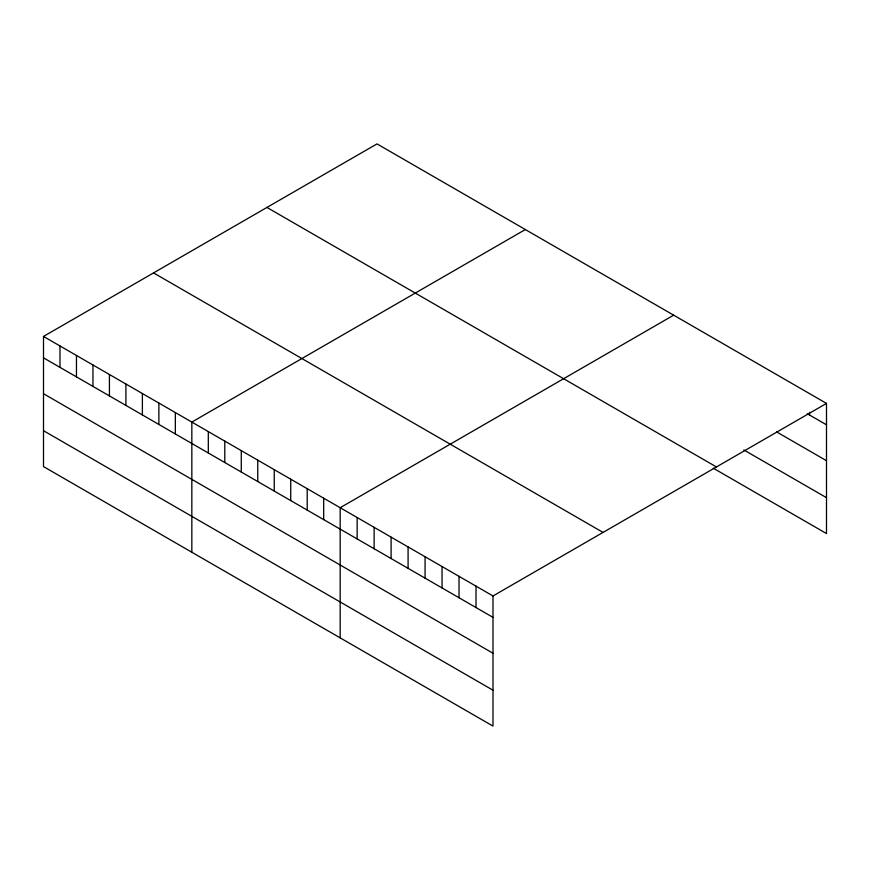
<?xml version="1.0" encoding="UTF-8"?>
<svg xmlns="http://www.w3.org/2000/svg" width="870" height="870" viewBox="0 0 870 870"><rect width="100%" height="100%" fill="white"/><g stroke="black" fill="none" stroke-linecap="round" stroke-linejoin="round"><path stroke-width="1.3" d="M43.5 336.44L492.996 595.961L492.996 726.102L43.5 466.592L43.5 336.44L377.004 143.898L826.5 403.408L826.5 533.56L713.291 468.201M525.339 229.539L191.835 422.08L191.835 552.232M673.674 315.168L340.17 507.721L340.17 637.873M492.996 595.961L826.5 403.408M807.251 413.696L826.5 424.81M776.692 431.944L826.5 460.698M743.861 449.953L826.5 497.673M266.949 207.441L716.445 466.951M153.555 272.908L603.051 532.418M43.5 357.842L492.996 617.363M43.5 393.729L492.996 653.239M43.5 430.704L492.996 690.214M809.524 412.337L809.524 415.012M476.01 586.152L476.01 607.554M459.034 576.353L459.034 597.755M442.047 566.544L442.047 587.946M425.071 556.746L425.071 578.148M408.084 546.936L408.084 568.338M391.108 537.138L391.108 558.54M374.133 527.329L374.133 548.731M357.146 517.53L357.146 538.932M323.683 498.205L323.683 519.607M307.208 488.69L307.208 510.092M290.721 479.174L290.721 500.576M274.235 469.659L274.235 491.061M257.759 460.143L257.759 481.545M241.273 450.627L241.273 472.029M224.797 441.112L224.797 462.514M208.311 431.596L208.311 452.998M175.349 412.565L175.349 433.967M158.873 403.049L158.873 424.451M142.386 393.534L142.386 414.936M125.911 384.018L125.911 405.42M109.424 374.502L109.424 395.904M92.949 364.987L92.949 386.389M76.462 355.471L76.462 376.873M59.986 345.955L59.986 367.357"/></g></svg>
